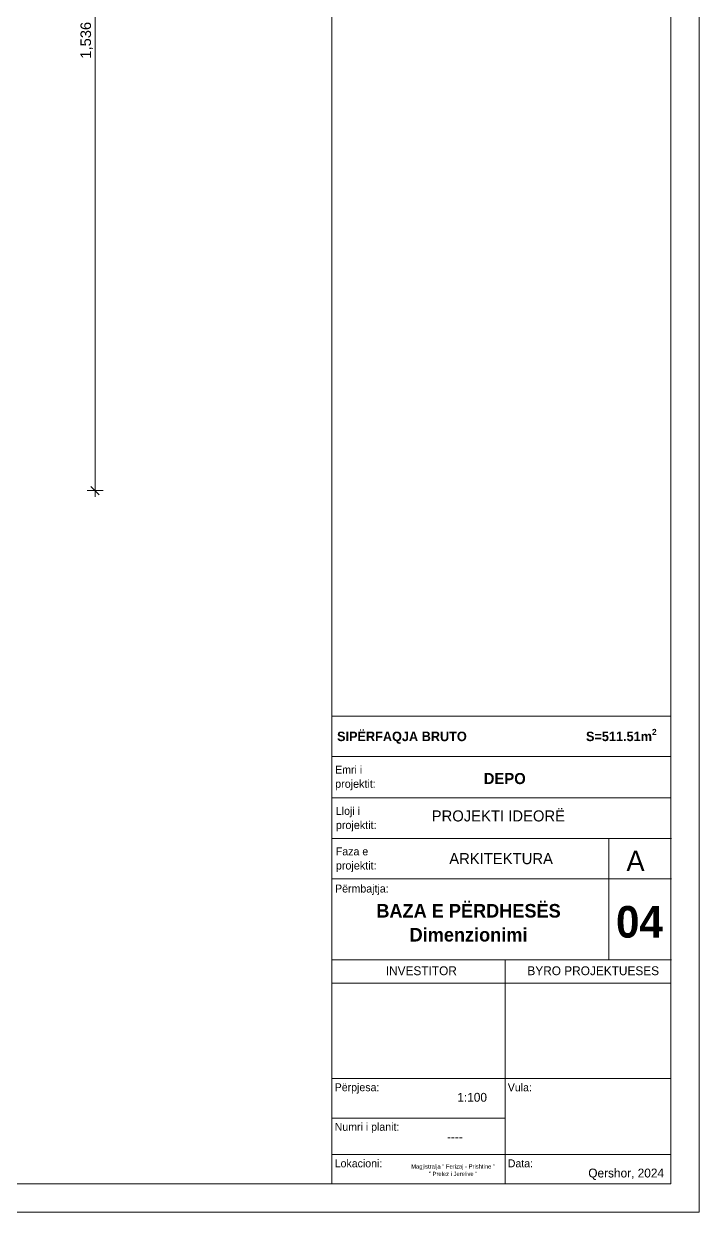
# Model space of a CAD drawing. Header units: millimetres. Extents: x 103307 to 160698, y 10268 to 50848.
# Drawn here: x 149167 to 160698, y 10268 to 30558 of the extents above; entities that cross this region are included whole.
import ezdxf

# ---------------------------------------------------------------- set-up
doc = ezdxf.new("R2010")
doc.units = ezdxf.units.MM
doc.header["$MEASUREMENT"] = 0
doc.layers.add('02. Tabela Projekti zbatues_Pen_No__1', color=7, linetype='Continuous', lineweight=5)
for name, color, linetype, lineweight, true_color in [('02. Tabela Projekti zbatues_Pen_No__156', 7, 'Continuous', 5, 0x54689e), ('02. Tabela Projekti zbatues_Pen_No__61', 7, 'Continuous', 5, 0x6a6a6a), ('A - Dimenzionimi_Pen_No__61', 7, 'Continuous', 5, 0x6a6a6a), ('A - Dimenzionimi_Pen_No__81', 7, 'Continuous', 5, 0x6a6a6a)]:
    doc.layers.add(name, color=color, linetype=linetype, lineweight=lineweight, true_color=true_color)
doc.layers.add('A - Dimenzionimi', color=7, linetype='Continuous')
doc.styles.add('GENERATED_STYLE_1', font='')
doc.styles.add('GENERATED_STYLE_2', font='')
doc.styles.add('GENERATED_STYLE_3', font='')
doc.styles.get('GENERATED_STYLE_1').set_extended_font_data('Century Gothic')
doc.styles.get('GENERATED_STYLE_2').set_extended_font_data('Arial')
doc.styles.get('GENERATED_STYLE_3').set_extended_font_data('Century Gothic', bold=True)
doc.dimstyles.new('GENERATED_STYLE__1', dxfattribs={"dimtxt": 180, "dimasz": 136.8, "dimexe": 0.18, "dimexo": 100000, "dimgap": 0, "dimtad": 1, "dimdec": 0, "dimlfac": 0.1, "dimzin": 0, "dimdsep": 46, "dimtxsty": 'GENERATED_STYLE_2', "dimblk": 'ARROWHEAD_6', "dimblk1": 'ARROWHEAD_6', "dimblk2": 'ARROWHEAD_6', "dimcen": 0.09, "dimclrd": 256, "dimclre": 256, "dimclrt": 256, "dimadec": 0, "dimazin": 0, "dimtfac": 1, "dimtdec": 4, "dimtmove": 0, "dimatfit": 3, "dimfxl": 0, "dimtolj": 1, "dimtzin": 0, "dimarcsym": 0})

# ---------------------------------------------------------------- blocks, each defined once
blk = doc.blocks.new('*D69', base_point=(1146983.782064334, 83970.2779358992))
at = {"layer": 'A - Dimenzionimi_Pen_No__81', "color": 251, "linetype": 'Continuous', "lineweight": 5, "true_color": 0x6a6a6a}
for p, q in [((150519.3757244396, 37950.90089432347), (150249.3757244396, 37950.90089432347)), ((150456.3757244396, 37878.90089432347), (150312.3757244396, 38022.90089432348)), ((150384.3757244396, 37950.90089432347), (150384.3757244396, 38058.90089432348)), ((150384.3757244396, 22588.53469396194), (150384.3757244396, 37950.90089432347)), ((150519.3757244396, 22588.53469396194), (150249.3757244396, 22588.53469396194)), ((150312.3757244396, 22660.53469396194), (150456.3757244396, 22516.53469396193)), ((150384.3757244396, 22480.53469396194), (150384.3757244396, 22588.53469396194))]:
    blk.add_line(p, q, dxfattribs=at)
at = {"layer": 'A - Dimenzionimi_Pen_No__61', "color": 251, "lineweight": 5, "true_color": 0x6a6a6a, "insert": (150348.3757230092, 29961.96909771898), "char_height": 180, "attachment_point": 7, "rotation": 90, "style": 'GENERATED_STYLE_2'}
blk.add_mtext('\\A1;{\\pql;\\fArial|b0|i0|c0|p34;1,536}', dxfattribs=at)
blk = doc.blocks.new('ARROWHEAD_6')
at = {"color": 0, "linetype": 'Continuous', "lineweight": 0}
for p, q in [((0, 0), (-1, 0)), ((-0.5, -0.5), (0.5, 0.5))]:
    blk.add_line(p, q, dxfattribs=at)

msp = doc.modelspace()

# ---------------------------------------------------------------- linework, layer by layer
at = {"layer": '02. Tabela Projekti zbatues_Pen_No__1', "color": 7, "linetype": 'Continuous', "lineweight": 5}
for points in [[(103306.8816130451, 50848.2802712291), (160698.4312863399, 50848.2802712291), (160698.4312863399, 10268.39666384879), (103306.8816130451, 10268.39666384879)], [(160215.3374338709, 10751.49051631762), (105722.3508753891, 10751.49051631762), (105722.3508753891, 50365.1864187603), (160215.3374338709, 50365.1864187603)]]:
    msp.add_lwpolyline(points, close=True, dxfattribs=at)
at = {"layer": '02. Tabela Projekti zbatues_Pen_No__61', "color": 251, "linetype": 'Continuous', "lineweight": 5, "true_color": 0x6a6a6a}
for points in [[(154428.0290333595, 18030.82489556486), (154428.0290333595, 50365.1864187603)], [(160215.3374338709, 18736.87652042722), (154428.0290333595, 18736.87652042722)], [(154428.0290333595, 18736.81864734321), (160215.3374338709, 18736.81864734321)], [(154428.0290333595, 18719.68821447775), (154428.0290333595, 18736.81864734324)], [(154428.0290333595, 18046.16126282619), (160215.3374338709, 18046.16126282619)], [(160215.3374338709, 18046.16126282619), (154428.0290333595, 18046.16126282619)], [(160215.3374338709, 18046.16126282619), (154428.0290333595, 18046.16126282619)], [(154428.0290333595, 18046.16126282619), (160215.3374338709, 18046.16126282619)], [(154428.0290333595, 17342.01944973598), (154428.0290333595, 18030.82489556486)], [(154428.0290333595, 16651.30419213495), (154428.0290333595, 17342.01944973598)], [(154428.0290333595, 17342.01944973598), (160215.3374338709, 17342.01944973598)], [(160215.3374338709, 17342.01944973598), (154428.0290333595, 17342.01944973598)], [(154428.0290333595, 15960.64680761792), (154428.0290333595, 16651.30419213495)], [(160215.3374338709, 16651.30419213495), (154428.0290333595, 16651.30419213495)], [(154428.0290333595, 16651.30419213495), (160215.3374338709, 16651.30419213495)], [(160222.2822039514, 16651.30419213495), (154431.5014183996, 16651.30419213495)], [(159155.1025348969, 16651.30419213495), (159155.1025348969, 14579.27416549985)], [(159155.1025348969, 16651.30419213495), (159155.1025348969, 14579.27416549985)], [(159155.1025348969, 16651.30419213495), (160215.3374338709, 16651.30419213495)], [(159155.1025348969, 15960.64680761792), (159155.1025348969, 16651.30419213495)], [(154428.0290333595, 14579.27416549985), (154428.0290333595, 15960.64680761792)], [(160215.3374338709, 15960.64680761792), (154428.0290333595, 15960.64680761792)], [(154428.0290333595, 15960.64680761792), (159155.1025348969, 15960.64680761792)], [(160222.2822039514, 15960.64680761792), (154431.5014183996, 15960.64680761792)], [(160222.2822039514, 15960.64680761792), (154431.5014183996, 15960.64680761792)], [(159155.1025348969, 15960.64680761792), (160215.3374338709, 15960.64680761792)], [(159155.1025348969, 14579.27416549985), (159155.1025348969, 15960.64680761792)], [(160215.3374338709, 15960.64680761792), (159155.1025348969, 15960.64680761792)], [(159155.1025348969, 15960.64680761792), (159155.1025348969, 14579.27416549985)], [(154428.0290333595, 14179.42902810851), (154428.0290333595, 14579.27416549985)], [(154428.0290333595, 14179.42902810851), (154428.0290333595, 14579.27416549985)], [(154428.0290333595, 14179.42902810851), (154428.0290333595, 14579.27416549985)], [(154428.0290333595, 14179.42902810851), (154428.0290333595, 14579.27416549985)], [(154428.0290333595, 14579.27416549985), (157387.079818541, 14579.27416549985)], [(154428.0290333595, 14579.27416549985), (157387.079818541, 14579.27416549985)], [(159155.1025348969, 14579.27416549985), (154428.0290333595, 14579.27416549985)], [(154431.5014183996, 14579.27416549985), (160222.2822039514, 14579.27416549985)], [(160215.3374338709, 14579.27416549985), (154431.5014183996, 14579.27416549985)], [(154431.5014183996, 14579.27416549985), (160215.3374338709, 14579.27416549985)], [(157387.079818541, 14579.27416549985), (157387.079818541, 14179.42902810851)], [(157387.079818541, 14579.27416549985), (157387.079818541, 14179.42902810851)], [(157387.079818541, 14579.27416549985), (160215.3374338709, 14579.27416549985)], [(157387.079818541, 13977.6834572667), (157387.079818541, 14579.27416549985)], [(160215.3374338709, 14579.27416549985), (159155.1025348969, 14579.27416549985)], [(154428.0290333595, 12612.6888979221), (154428.0290333595, 14179.42902810851)], [(154428.0290333595, 12612.6888979221), (154428.0290333595, 14179.42902810851)], [(157387.079818541, 14179.42902810851), (154428.0290333595, 14179.42902810851)], [(157387.079818541, 14179.42902810851), (154428.0290333595, 14179.42902810851)], [(154428.0290333595, 14179.42902810851), (157387.079818541, 14179.42902810851)], [(157387.079818541, 14179.42902810851), (157387.079818541, 12612.6888979221)], [(157387.079818541, 14179.42902810851), (160215.3374338709, 14179.42902810851)], [(157387.079818541, 12612.6888979221), (157387.079818541, 13977.6834572667)], [(154428.0290333595, 12212.78588744676), (154428.0290333595, 12612.6888979221)], [(154428.0290333595, 12212.78588744676), (154428.0290333595, 12612.6888979221)], [(154428.0290333595, 12212.78588744676), (154428.0290333595, 12612.6888979221)], [(154428.0290333595, 12212.78588744676), (154428.0290333595, 12612.6888979221)], [(157387.079818541, 12612.6888979221), (157387.079818541, 12212.78588744676)], [(157387.079818541, 12612.6888979221), (157387.079818541, 12212.78588744676)], [(157387.079818541, 12212.78588744676), (157387.079818541, 12612.6888979221)], [(160215.3374338709, 12552.96387522879), (154428.0290333595, 12552.96387522879)], [(154428.0290333595, 10751.49051631762), (154428.0290333595, 12212.78588744676)], [(154428.0290333595, 10751.49051631762), (154428.0290333595, 12212.78588744676)], [(157387.079818541, 12212.78588744676), (157387.079818541, 10751.49051631762)], [(157387.079818541, 11607.54917492125), (157387.079818541, 12212.78588744676)], [(157387.079818541, 11874.98069610889), (154428.0290333595, 11874.98069610889)], [(157387.079818541, 10751.49051631762), (157387.079818541, 11607.54917492125)], [(154428.0290333595, 11255.39145875016), (160215.3374338709, 11255.39145875016)]]:
    msp.add_lwpolyline(points, dxfattribs=at)

# ---------------------------------------------------------------- texts
at = {"layer": '02. Tabela Projekti zbatues_Pen_No__1', "color": 7, "linetype": 'Continuous', "lineweight": 5}
for s, insert, char_height, attachment_point, line_spacing_factor, style in [('\\A1;{\\pql;\\fCentury Gothic|b0|i0|c0|p34;Emri i\\P\\pql;\\fCentury Gothic|b0|i0|c0|p34;\\H1.018037x;projektit\\fCentury Gothic|b0|i0|c0|p34;\\H0.982283x;:}', (154482.502938303, 17472.98535756496), 135.0373342590591, 7, 1.063485093414839, 'GENERATED_STYLE_1'), ('\\A1;{\\pql;\\fCentury Gothic|b0|i0|c0|p34;Lloji i\\P\\pql;\\fCentury Gothic|b0|i0|c0|p34;\\H1.018037x;projektit\\fCentury Gothic|b0|i0|c0|p34;\\H0.982283x;:}', (154495.1610758171, 16768.84354447474), 135.0373342590591, 7, 1.063485093414839, 'GENERATED_STYLE_1'), ('\\A1;{\\pql;\\fCentury Gothic|b0|i0|c0|p34;Faza e\\P\\pql;\\fCentury Gothic|b0|i0|c0|p34;\\H1.017766x;projektit\\fCentury Gothic|b0|i0|c0|p34;\\H0.982544x;:}', (154495.1610758171, 16078.19061483739), 135.0373342590591, 7, 1.063144617486298, 'GENERATED_STYLE_1'), ('\\A1;{\\pqc;\\fCentury Gothic|b1|i0|c0|p34;BAZA E PËRDHESËS\\P\\pqc;\\fCentury Gothic|b1|i0|c0|p34;Dimenzionimi}', (156759.8034408624, 14886.93621773175), 231.4923251026984, 8, 1.059983454663483, 'GENERATED_STYLE_3'), ('\\A1;{\\pqc;\\fCentury Gothic|b0|i0|c0|p34;Magjistralja " Ferizaj - Prishtine "\\P\\pqc;\\fCentury Gothic|b0|i0|c0|p34;" \\fCentury Gothic|b0|i0|c0|p34;Prelez i Jerelive\\fCentury Gothic|b0|i0|c0|p34; "}', (156496.3577217606, 10885.85396645945), 72, 8, 1.058207177304636, 'GENERATED_STYLE_1')]:
    msp.add_mtext(s, dxfattribs=dict(at, insert=insert, char_height=char_height, attachment_point=attachment_point, line_spacing_factor=line_spacing_factor, style=style))
at = {"layer": '02. Tabela Projekti zbatues_Pen_No__1', "color": 7, "linetype": 'Continuous', "lineweight": 5, "attachment_point": 7}
for s, insert, char_height, style in [('\\A1;{\\pql;\\fCentury Gothic|b0|i0|c0|p34;PROJEKTI \\fCentury Gothic|b0|i0|c0|p34;IDEORË}', (156131.5315947741, 16937.11872808382), 189.0519208847186, 'GENERATED_STYLE_1'), ('\\A1;{\\pql;\\fCentury Gothic|b0|i0|c0|p34;A}', (159456.1301637939, 16093.19948666516), 347.237973528224, 'GENERATED_STYLE_1'), ('\\A1;{\\pql;\\fCentury Gothic|b0|i0|c0|p34;ARKITEKTURA}', (156430.8352979295, 16208.45924788372), 189.0519208847187, 'GENERATED_STYLE_1'), ('\\A1;{\\pql;\\fCentury Gothic|b0|i0|c0|p34;Përmbajtja\\fCentury Gothic|b0|i0|c0|p34;:}', (154482.502938303, 15686.06893773789), 135.0373342590592, 'GENERATED_STYLE_1'), ('\\A1;{\\pql;\\fCentury Gothic|b1|i0|c0|p34;0\\fCentury Gothic|b1|i0|c0|p34;4}', (159277.078767022, 14948.62782066571), 540.1487585729628, 'GENERATED_STYLE_3'), ('\\A1;{\\pql;\\fCentury Gothic|b0|i0|c0|p34;INVESTITOR}', (155347.1353959178, 14313.35375119565), 151.2421151710484, 'GENERATED_STYLE_1'), ('\\A1;{\\pql;\\fCentury Gothic|b0|i0|c0|p34;BYRO PROJEKTUESES}', (157765.0438246148, 14313.35375119565), 151.2421151710484, 'GENERATED_STYLE_1'), ('\\A1;{\\pql;\\fCentury Gothic|b0|i0|c0|p34;Përpjesa\\fCentury Gothic|b0|i0|c0|p34;:}', (154475.1530520045, 12293.73386532685), 135.0373342590592, 'GENERATED_STYLE_1'), ('\\A1;{\\pql;\\fCentury Gothic|b0|i0|c0|p34;Vula\\fCentury Gothic|b0|i0|c0|p34;:}', (157430.0115075085, 12330.81335116333), 135.0373342590591, 'GENERATED_STYLE_1'), ('\\A1;{\\pql;\\fCentury Gothic|b0|i0|c0|p34;1:\\fCentury Gothic|b0|i0|c0|p34;100}', (156568.8498295347, 12152.69137035774), 151.2421151710484, 'GENERATED_STYLE_1'), ('\\A1;{\\pql;\\fCentury Gothic|b0|i0|c0|p34;Numri i planit\\fCentury Gothic|b0|i0|c0|p34;:}', (154475.1530520045, 11618.32353484816), 135.0373342590592, 'GENERATED_STYLE_1'), ('\\A1;{\\pql;\\fCentury Gothic|b0|i0|c0|p34;----}', (156391.8400678458, 11479.12040577971), 151.2421151710484, 'GENERATED_STYLE_1'), ('\\A1;{\\pql;\\fCentury Gothic|b0|i0|c0|p34;Lokacioni\\fCentury Gothic|b0|i0|c0|p34;:}', (154475.1530520045, 11033.24030807894), 135.0373342590591, 'GENERATED_STYLE_1'), ('\\A1;{\\pql;\\fCentury Gothic|b0|i0|c0|p34;Data\\fCentury Gothic|b0|i0|c0|p34;:}', (157430.0115075085, 11033.24041681473), 135.0373342590591, 'GENERATED_STYLE_1'), ('\\A1;{\\pql;\\fCentury Gothic|b0|i0|c0|p34;Qershor, 2024}', (158804.5034728141, 10820.31950419632), 151.2421151710484, 'GENERATED_STYLE_1')]:
    msp.add_mtext(s, dxfattribs=dict(at, insert=insert, char_height=char_height, style=style))
at = {"layer": '02. Tabela Projekti zbatues_Pen_No__156', "color": 165, "linetype": 'Continuous', "lineweight": 5, "true_color": 0x54689e, "attachment_point": 7, "style": 'GENERATED_STYLE_3'}
for s, insert, char_height in [('\\A1;{\\pql;\\fCentury Gothic|b1|i0|c0|p34;SIPËRFAQJA BRUTO^I^I^I\\fCentury Gothic|b1|i0|c0|p34;      \\fCentury Gothic|b1|i0|c0|p34;S=511.51m\\fCentury Gothic|b1|i0|c0|p34;\\A1{\\H.66x;\\S2^  ;}}', (154514.7607726132, 18263.84430827625), 162.0449168035256), ('\\A1;{\\pql;\\fCentury Gothic|b1|i0|c0|p34;DEPO}', (157020.1269870757, 17575.19878821292), 189.0519208847186)]:
    msp.add_mtext(s, dxfattribs=dict(at, insert=insert, char_height=char_height))

# ---------------------------------------------------------------- dimensions: what is measured, and where the dimension line sits
at = {"layer": 'A - Dimenzionimi', "color": 251, "linetype": 'Continuous', "lineweight": 5, "true_color": 0x6a6a6a}
dim = msp.add_linear_dim(base=(150384.3757244396, 37950.90089432347), p1=(148866.5996135738, 22588.53469396194), p2=(148884.4161915981, 37950.90089432347), angle=90, dimstyle='GENERATED_STYLE__1', dxfattribs=at)
dim.commit()
dim.dimension.update_dxf_attribs({"geometry": '*D69', "text_midpoint": (150258.3757230092, 30264.36998899401), "dimtype": 160, "text_rotation": 90})

doc.saveas('drawing.dxf')
